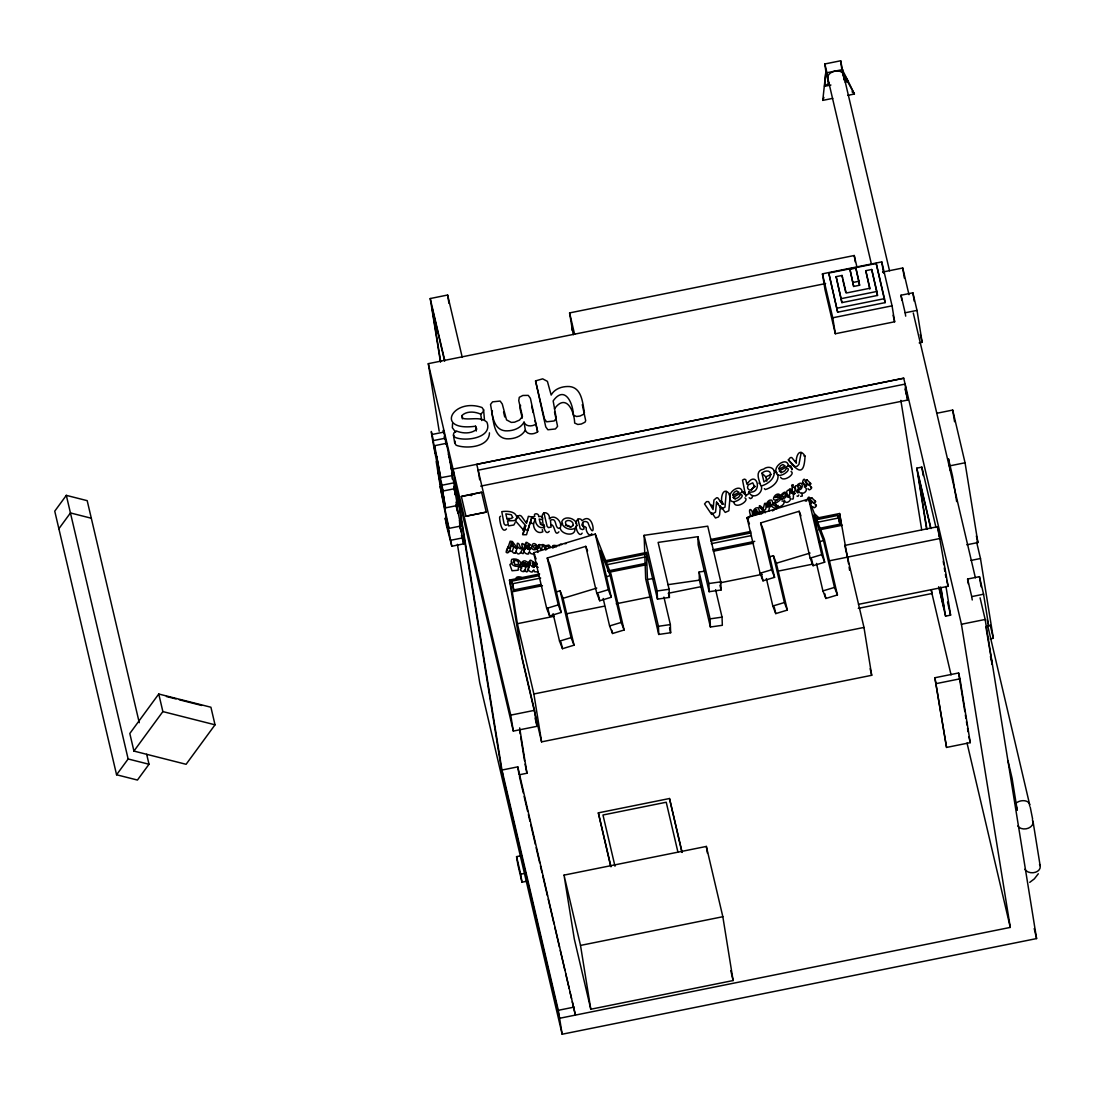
<?xml version="1.0" encoding="UTF-8"?>
<svg xmlns="http://www.w3.org/2000/svg" width="1095" height="1095" viewBox="0 0 1095 1095"><rect width="100%" height="100%" fill="white"/><g stroke="black" fill="none" stroke-linecap="round" stroke-linejoin="round"><path stroke-width="1.5" d="M726.341 491.477L724.986 507.19L721.372 508.805L716.541 502.153L715.555 512.131L711.613 514.404L704.537 503.946L706.549 501.633L708.533 501.606L713.064 509.613L713.954 500.032L716.472 497.869A2.286 1.56 -46.9 0 1 718.128 498.266L722.289 504.316C720.004 498.389 723.124 484.551 730.201 495.091L728.846 510.804L725.232 512.405L721.277 507.012M742.342 491.997C740.85 483.018 727.532 491.847 729.968 498.512C731.2 507.286 747.324 495.337 740.535 494.502L738.605 497.253L736.168 498.595L733.239 497.417L742.342 491.997L746.201 495.597L745.599 496.172M746.201 495.597L746.215 494.666M788.482 465.649C786.976 456.67 773.672 465.512 776.109 472.164C777.34 480.938 793.464 468.988 786.675 468.154L784.745 470.905L782.309 472.246L779.38 471.069L788.482 465.649L792.342 469.249L791.74 469.823M792.342 469.249L790.932 465.977L788.332 465.293M517.908 578.831L518.66 578.119L521.398 578.721M720.4 505.767L719.566 514.978L718.457 516.963L715.473 518.003L711.723 512.569M832.761 98.372L822.769 100.384L825.876 71.668L824.85 63.962L840.673 60.772L844.437 80.195L848.31 81.509L854.401 94.019L847.749 95.361M755.167 512.72C756.796 515.43 758.862 507.806 755.167 512.72L757.097 514.527M768.663 505.014C770.291 507.724 772.345 500.1 768.663 505.014L770.593 506.821M824.59 86.3L825.876 71.668L828.628 83.384L824.59 86.3L830.913 85.027M483.579 409.776L483.182 411.829L480.691 414.17C474.929 411.501 466.566 410.803 461.803 415.635L463.007 418.482C470.836 420.151 480.404 416.168 486.919 422.177C493.12 438.014 464.923 441.915 454.877 437.261L453.439 435.098L453.754 433.127L456.204 430.924C462.528 433.606 471.466 434.058 476.749 429.144L475.545 426.215C434.113 431.923 452.468 397.17 482.005 407.518L483.579 409.776L484.469 419.809M779.01 494.529C771.756 500.319 776.547 495.104 780.174 498.827A2.601 1.779 -46.9 0 1 779.626 500.456C773.193 505.739 772.892 502.537 778.148 499.224C768.156 503.563 776.916 488.657 780.94 496.322M781.912 500.976L783.582 501.195L784.034 502.441A2.601 1.779 -46.9 0 1 783.486 504.056C782.747 505.685 777.217 508.682 778.011 505.397M515.088 522.671L513.856 525.011L508.518 525.887M489.451 432.853C489.314 447.253 466.443 449.114 456.163 445.241L454.726 443.078L455.041 441.107M765.679 503.262C768.444 520.878 752.224 498.006 763.297 508.586L764.625 503.344L768.58 505.958M768.704 511.283L769.265 508.34M801.184 452.536L798.967 464.335L797.174 466.278L794.997 466.621L788.373 459.859L790.097 457.833A2.163 1.478 -46.9 0 1 791.931 457.751L796.421 463.212C795.435 457.423 799.199 446.555 805.044 456.15C804.141 475.093 798.679 472.917 788.373 459.859M459.489 522.602L463.678 543.845L451.811 546.241L445.843 516.785L448.936 528.379L460.858 526.024L456.013 502.085M452.55 423.519L452.344 427.734L455.712 432.251M470.686 494.817C471.233 496.87 472.356 494.324 470.877 494.776M530.213 521.877L526.531 534.716L522.917 534.757L525.709 525.709L517.511 516.238L519.482 515.444A2.176 1.478 20.3 0 1 521.535 516.375L526.517 523.355L528.365 516.334L532.019 517.004L527.913 530.281L524.368 529.583L525.709 525.709M506.342 552.428L510.147 541.204L512.351 541.477L517.21 548.047L515.786 548.417L513.979 546.542L510.64 546.35C510.311 555.466 502.564 554.672 508.723 546.008M510.64 546.35L510.01 547.965L508.148 547.555M525.97 522.329L527.119 520.946M806.344 485.564L806.385 486.399M533.799 569.893L534.579 571.782L538.234 571.877M523.916 530.582L515.704 521.111L517.511 516.238M515.403 552.92L513.623 553.126L512.186 551.415L513.979 546.542M523.054 530.322L524.847 525.449M515.334 553.112L517.21 548.047M522.575 534.442L524.368 529.583M512.966 562.816L513.87 560.38L516.949 560.859A2.45 1.67 20.3 0 1 518.168 561.831L518.592 563.638A2.464 1.684 20.3 0 1 517.798 564.514L514.883 564.664L513.87 560.38M530.664 520.659L532.019 517.004M515.841 551.346C519.591 559.121 522.301 547.035 523.793 548.841C528.693 547.692 519.139 538.822 522.507 546.952C519.016 549.799 520.33 542.682 517.374 543.243C515.718 545.994 520.057 550.881 522.794 547.965M524.012 548.595L525.997 542.395A2.026 1.382 20.3 0 1 526.955 542.436L529.953 544.571L528.023 545.023L527.133 547.459M542.312 529.597L542.805 531.828C537.44 534.606 533.128 528.748 533.539 523.684L535.332 518.811L533.32 518.428L532.663 516.936L534.771 516.429C532.594 512.515 539.506 513.131 538.699 516.648C543.202 514.951 544.776 521.138 539.205 519.03L540.519 524.245L542.176 525.189L544.105 524.724L544.612 526.955C539.246 529.734 534.921 523.875 535.332 518.811M528.488 552.674C530.418 555.849 522.096 553.29 524.286 549.786C528.721 547.295 523.232 544.242 525.819 543.722M524.902 548.773L523.095 553.646L520.987 552.838M521.521 567.607C517.921 567.73 522.288 557.93 526.586 561.625A2.395 1.629 20.3 0 1 527.886 562.625L529.049 566.704C526.681 579.501 522.069 564.349 529.049 566.704M529.925 544.475L528.118 549.348L529.953 544.571M521.329 567.894L523.629 562.501L526.353 563.528L522.452 563.993L522.383 565.663L524.765 566.676L526.955 565.896M529.391 550.237C534.387 545.666 524.833 552.592 526.093 544.913M542.134 517.716C541.587 509.298 550.593 512.871 549.32 518.879C554.672 513.076 563.391 522.945 560.024 528.283C553.878 529.487 557.629 516.635 550.429 520.248L551.127 527.065L548.431 527.639L547.076 526.216L543.941 512.843M525.627 566.745C526.846 557.766 521.152 570.413 526.531 564.308M527.941 564.637L530.062 560.284A2.026 1.382 20.3 0 1 531.007 560.325L533.977 562.378L532.088 562.926C537.837 570.44 530.829 567.333 528.83 562.118M528.515 565.266L529.87 561.612M530.158 562.816L528.351 567.689C526.394 570.892 533.867 573.931 532.745 570.632M538.001 552.441L537.289 549.457L539.096 544.585L541.56 544.995A2.491 1.697 20.3 0 1 543.134 544.571L545.611 545.775L548.841 545.023L550.689 547.062M532.649 566.129L533.977 562.378M533.922 567.046L535.77 562.187M535.66 566.197L537.043 563.254M576.052 523.93C575.395 519.81 580.035 516.676 582.088 520.714C594.736 509.818 596.145 545.803 588.111 522.999A2.464 1.67 20.3 0 0 586.523 521.74A3.531 2.409 20.3 0 0 582.677 522.753L581.787 525.189M822.769 100.384L823.919 97.428M751.964 516.142C754.373 510.202 747.187 505.548 750.335 514.691C751.362 517.168 744.545 517.483 748.652 518.619M765.35 512.775L763.133 510.516L763.557 509.873M790.029 496.528L788.852 497.239M492.449 410.94L491.806 412.445C493.667 421.726 494.091 437.452 506.41 438.794C513.582 439.232 521.631 436.727 525.34 430.13L524.053 422.15C520.344 428.747 512.296 431.252 505.137 430.814C492.805 429.473 492.394 413.746 490.519 404.466L492.558 401.851L500.141 401.057L502.276 404.014L506.533 419.891L511.269 422.41L514.554 422.191L519.509 420.097L522.452 416.47L518.756 400.688L519.29 397.293L522.849 395.473L528.269 395.377L530.404 398.334L537.659 431.772C534.155 434.551 527.174 435.126 525.34 430.13M520.563 405.273L520.043 408.668L522.26 418.139M795.203 493.174C791.521 493.489 795.175 500.305 791.767 499.033M759.766 514.28L757.836 512.474L755.92 514.623L753.784 514.801C752.114 512.241 760.573 507.957 754.784 510.462C751.512 513.87 754.496 507.012 757.37 507.779A2.436 1.656 -46.9 0 1 758.548 508.189L759.697 512.214L761.627 514.02M771.318 504.768L769.415 506.917L767.28 507.094C765.61 504.535 774.055 500.251 768.279 502.756C765.008 506.164 767.978 499.306 770.866 500.073A2.436 1.656 -46.9 0 1 772.03 500.483L773.179 504.508C784.882 513.226 766.226 505.917 773.179 504.508M775.178 508.381L774.466 509.572M554.44 408.873C565.8 393.05 574.245 410.283 574.67 423.053L577.818 424.477L581.336 424.011L585.017 422.177L585.702 420.685L582.28 404.644M782.802 498.649L780.598 499.471M789.604 490.793C791.028 502.14 783.048 490.368 788.879 490.095A1.766 1.204 -46.9 0 1 790.029 488.767L791.343 489.561L789.604 490.793L793.464 494.392M810.971 487.521C813.229 486.235 809.889 491.463 808.343 489.355L808.028 488.603M812.791 506.506L813.092 507.259C815.009 509.531 818.116 503.276 815.323 505.767M1038.32 873.755L1034.323 878.888L1029.738 882.351M558.956 545.885L560.202 544.283A2.026 1.382 20.3 0 1 561.16 544.338L561.68 544.721M139.27 722.7L87.189 500.661L66.316 495.364L54.75 511.16L116.576 774.767L137.436 780.051L149.016 764.255L146.675 754.277M58.87 528.734L70.45 512.939L91.309 518.236M158.748 694.011L129.812 733.499L133.932 751.074L186.095 764.296L215.031 724.808L210.911 707.233L158.748 694.011L162.868 711.586L133.932 751.074M116.576 774.767L128.142 758.972L66.316 495.364M759.697 512.214L757.836 512.474M520.166 566.539L520.057 567.511M524.792 570.002L524.026 570.55M560.421 525.217L562.584 523.41M807.234 499.867L808.178 497.582A2.053 1.396 -46.9 0 1 809.027 497.103L809.794 498.239L811.71 497.76L810.054 499.457C810.067 503.549 815.624 500.921 809.739 504.015M433.36 440.628C425.845 404.452 441.217 489.027 436.645 456.259L440.587 477.748L452.618 475.531L446.527 443.297L434.66 445.692L435.454 453.344L434.825 450.729L433.223 440.587L445.213 438.233L443.338 430.116L443.694 433.264M446.527 443.297L446.774 446.514M525.162 570.769C523.588 573.342 517.771 569.605 521.658 568.497M530.295 547.801L528.871 547.883L528.023 545.023M535.551 380.896L542.668 378.843L547.404 381.361L551.168 395.062C554.686 388.492 562.679 386.097 569.701 386.562C581.951 387.917 582.691 403.371 584.415 412.719L583.745 414.197L580.049 416.032L576.531 416.497L573.383 415.073C572.959 402.317 564.514 385.07 553.153 400.893L556.287 418.386L554.152 420.973L546.583 421.808L544.461 418.879L535.551 380.896L545.748 426.858L547.87 429.787L555.439 428.953L557.574 426.366L554.535 411.912M536.372 423.806C532.882 426.571 525.887 427.146 524.053 422.15M814.612 515.608L815.337 514.486L814.31 514.294M773.919 510.078L772.399 510.9M785.334 493.886C787.469 488.315 775.52 497.787 782.788 498.896C787.688 497.39 787.332 493.311 783.021 497.253L782.555 496.938C781.105 492.955 787.483 492.517 788.236 496.582M470.973 494.543L470.754 495.31M761.928 473.232C764.625 470.179 771.551 469.728 770.456 475.381A5.01 3.408 -46.9 0 1 769.114 478.269L763.968 481.937L761.928 473.232L765.788 476.845L766.815 481.198M765.788 476.845L771.25 474.45M805.304 481.554L806.96 479.856L805.044 480.335L804.264 479.199A2.053 1.396 -46.9 0 0 803.429 479.678C801.677 482.936 803.388 482.525 804.483 485.742C810.259 484.469 806.112 484.839 805.304 481.554L811.244 487.056M809.164 485.167L810.752 484.086L809.971 483.333M813.913 503.07L815.515 501.989L815.296 501.058M500.593 516.21L499.676 517.059C499.334 519.824 501.756 534.565 506.479 528.926M552.592 548.006L553.605 547.637M564.787 543.709L566.047 543.626M540.56 524.012L541.19 522.808M755.454 486.372L752.361 488.411A3.901 2.655 -46.9 0 0 751.471 490.396M587.55 550.881L585.77 546.35L547.254 558.026L550.21 565.581L561.201 612.447L549.649 615.951L546.692 608.396L533.635 552.742L595.269 534.059L611.078 574.341L624.123 629.995L612.57 633.499L609.6 625.943L603.167 598.472M555.767 592.08L560.092 590.766L563.063 598.322L574.054 645.188L562.488 648.692L559.531 641.136L553.084 613.665M605.836 576.887L610.175 575.573L621.166 622.439L624.123 629.995M563.063 598.322L596.761 588.097M546.692 608.396L558.245 604.892L561.201 612.447M596.761 593.203L608.314 589.699L611.284 597.254L599.731 600.758L596.761 593.203L585.77 546.35M559.531 641.136L571.084 637.632L574.054 645.188M609.6 625.943L621.166 622.439M800.938 515.813L799.172 511.269L760.642 522.917L763.585 530.473L774.576 577.339L763.01 580.829L760.067 573.26L747.023 517.62L808.671 498.991L824.371 539.315L837.429 594.968L825.863 598.459L822.92 590.903L816.487 563.432M769.06 556.985L773.398 555.671L776.341 563.241L787.332 610.093L775.766 613.597L772.824 606.028L766.39 578.557M819.156 541.861L823.495 540.547L834.486 587.413L837.429 594.968M776.341 563.241L810.054 553.057M760.067 573.26L771.633 569.77L774.576 577.339M810.163 558.135L821.729 554.645L824.672 562.2L813.106 565.691L810.163 558.135L799.172 511.269M772.824 606.028L784.39 602.537L787.332 610.093M822.92 590.903L834.486 587.413M536.879 564.377L535.496 565.773L538.192 567.429M828.628 83.384L826.917 72.749L842.726 69.56M845.148 82.152L848.31 81.509L841.699 68.479L840.673 60.772M440.45 361.98L430.225 298.538L447.622 295.02L462.241 357.353M572.233 328.965L572.452 330.457L569.592 312.91L854.237 255.518L856.947 267.057M822.454 273.846L881.762 261.897L892.069 305.833L894.642 321.779L835.334 333.742L825.028 289.805L822.454 273.846L832.761 317.783L835.334 333.742M828.778 273.066L876.219 263.498L884.459 298.648L885.102 302.631L837.661 312.198L828.778 273.066L837.661 312.198M849.925 269.274L855.852 268.083L858.945 281.264L859.589 285.248L853.662 286.452L849.925 269.274L853.662 286.452M836.128 276.665L842.055 275.461L846.175 293.036L869.895 288.259L865.775 270.684L871.702 269.493L876.862 291.462L877.506 295.445L841.918 302.617L836.128 276.665L841.918 302.617M439.191 431.197L428.309 363.663L825.616 283.55M882.611 272.066L902.732 268.001L908.973 294.664M853.019 282.455L858.945 281.264M841.275 298.634L876.862 291.462M901.828 300.249L901.021 295.212L912.874 292.817L917.008 310.391L922.141 342.297L919.184 342.899M837.018 308.201L884.459 298.648M832.761 317.783L892.069 305.833M905.688 316.14L905.141 312.773L917.008 310.391M432.101 434.469L443.954 432.073M903.731 378.227L453.043 469.098L501.893 772.249L559.6 1018.282L1010.288 927.41L961.437 624.259L903.731 378.227L476.777 464.348L534.47 710.34L537.043 726.3L513.322 731.077L455.616 485.058M445.583 507.861L438.287 472.26L441.162 489.013L439.547 482.046L436.193 461.419L442.024 485.236L453.877 482.84L454.836 488.644L442.969 491.039L442.312 488.849L445.583 507.861L457.436 505.466L454.165 486.454L454.836 488.644M480.705 486.125L907.687 400.045L905.113 384.085L478.145 470.179L479.678 479.747M461.351 496.35L481.608 492.271L486.248 512.118L465.977 516.21L461.392 496.624L481.608 492.271M936.868 413.253L952.691 410.064L965.051 462.774L977.903 542.559L966.83 544.79M450.907 540.246L462.761 537.864M926.603 528.94L916.816 468.154L921.839 467.141L936.006 527.557M949.242 465.964L965.051 462.774M858.535 604.33L948.119 586.277L937.662 526.695L844.751 545.419L863.982 627.435L871.702 675.3L541.587 741.862L522.356 659.847L509.503 580.076L539.657 573.985M605.015 560.818L645.229 552.701M710.587 539.534L750.8 531.417M814.475 518.578L839.605 513.514L848.57 563.733M513.966 591.122L511.817 581.144L538.576 575.737M605.48 562.255L645.626 554.152M710.86 540.998L751.006 532.909M816.24 519.755L837.976 515.375L840.043 524.163L819.963 528.214M512.255 583.799L540.684 578.064M607.588 564.568L646.064 556.821M711.285 543.667L751.43 535.564M816.665 522.424L838.4 518.031L837.976 515.375M540.643 584.525L513.883 589.918L511.817 581.144M607.547 571.042L646.023 563.282M712.927 549.786L754.742 541.354M541.587 741.862L533.881 693.984L517.387 623.698L512.255 591.793L542.408 585.702M609.436 572.192L646.31 564.76M713.338 551.237L753.552 543.134M818.896 529.953L842.356 525.23M517.387 623.698L554.248 616.266M565.978 613.898L604.522 606.124M616.252 603.769L651.443 596.665M668.196 593.285L701.717 586.537M720.154 582.814L762.038 574.369M778.791 570.988L812.312 564.226M829.066 560.859L940.4 538.411M970.991 560.421L980.477 558.505L976.617 542.039M968.404 584.073L967.597 579.036L979.45 576.654L983.57 594.215L988.717 626.135L985.746 626.737M858.302 608.368L931.968 593.517L931.434 590.15M972.25 599.978L971.717 596.611L983.57 594.215M533.881 693.984L863.982 627.435M938.689 586.756L945.574 616.157L950.597 615.144L945.97 586.441M513.322 731.077L510.749 715.131L534.47 710.34M961.437 624.259L985.158 619.469L980.08 597.815M990.167 638.919L993.329 638.289L980.477 558.505M934.884 677.75L958.604 672.973L959.973 678.832L970.266 742.643L946.545 747.433L934.884 677.75L946.545 747.433M572.302 1001.829L575.409 1015.092L517.771 766.856L501.962 770.045L558.313 1010.302L562.159 1034.227L1036.582 938.579L985.158 619.469M936.252 683.608L959.973 678.832M519.66 727.888L526.969 773.234L519.057 774.836L517.771 766.856M610.654 866.2L598.335 812.86L669.497 798.515L682.144 852.457M526.887 881.201L521.973 882.187L517.853 864.612L516.566 856.632L521.466 855.647M521.973 882.187L520.686 874.207L525.6 873.221M564.021 875.124L706.343 846.435L722.837 916.72L733.116 980.545L590.794 1009.234L574.3 938.949L564.021 875.124L580.514 945.423L590.794 1009.234M580.514 945.423L722.837 916.72M558.313 1010.302L574.122 1007.113M760.696 511.488L761.23 511.379A2.436 1.656 -46.9 0 1 762.407 511.789L762.804 512.652M805.085 500.935L806.618 501.045M658.725 634.443L645.667 578.79L644.134 535.332L707.74 526.175L720.784 581.828L721.071 589.986L709.149 591.697L698.158 544.831L697.871 536.687L658.122 542.408L669.113 589.261L669.401 597.418L657.465 599.129L646.474 552.263L647.446 579.433L658.437 626.299L658.725 634.443L670.646 632.732L670.359 624.574L663.912 597.103M647.446 579.433L653.4 578.571M715.596 589.671L722.043 617.142L722.33 625.3L710.395 627.011L699.404 580.145L699.116 572.001L705.084 571.138M667.936 584.675L699.404 580.145M657.465 599.129L657.178 590.985L669.113 589.261M709.149 591.697L708.862 583.539L720.784 581.828M658.437 626.299L670.359 624.574M710.395 627.011L710.107 618.867L722.043 617.142M471.137 494.653L471.836 495.049M818.554 517.716L819.211 518.4M565.335 525.436L568.401 525.614L570.837 527.407M791.042 471.534C795.969 473.629 783.472 482.69 780.543 477.242M744.901 497.883C750.184 500.401 735.101 510.202 733.828 502.126M510.763 563.829L509.887 564.65L512.022 570.755L518.127 570.221L518.482 566.704M442.9 491.039L442.024 485.236M711.107 504.959L712.9 505.849M534.702 554.481L530.842 553.591L529.35 551.51M523.136 563.022L521.85 562.638M536.564 563.761L535.277 563.391M803.922 455.958L805.044 456.15M729.024 494.83L730.201 495.091M533.539 523.684L531.513 523.3L530.856 521.809M508.833 551.223L512.186 551.415M804.305 486.823C810.711 489.903 800.472 498.198 798.022 489.506C799.87 499.717 791.562 483.579 797.133 485.906A2.532 1.725 -46.9 0 1 798.269 484.141C803.839 479.966 803.306 491.491 798.022 489.506M506.766 518.893L509.558 519.619M545.803 550.101C540.136 536.974 543.161 559.641 539.096 544.585M550.717 524.573C555.425 524.505 554.33 537.33 558.902 531.841M166.454 696.516L176.09 698.952M179.293 699.773L201.767 705.467M162.868 711.586L215.031 724.808M128.142 758.972L149.016 764.255M815.46 517.333L816.665 518.524M445.213 438.233L445.911 444.351M774.37 470.932L777.163 472.903M521.767 577.503C519.988 576.435 514.896 576.203 516.169 579.406M743.614 491.764L744.792 492.326M748.788 491.942C763.53 494.502 756.837 468.386 747.023 484.291L745.75 479.624L744.299 479.117L742.519 480.13L745.325 494.146L746.585 495.022A4.421 3.011 -46.9 0 0 748.213 494.119L748.788 491.942C752.593 500.579 763.352 493.297 761.395 486.276M460.858 526.024L460.557 525.189M758.862 483.087L759.985 483.716M556.246 546.966C551.428 547.459 550.977 544.379 556.739 545.638A2.395 1.629 20.3 0 1 557.259 545.912M806.96 479.856L810.834 483.552M802.402 482.484L806.276 486.18M811.71 497.76L815.597 501.455M810.054 499.457L815.994 504.959M779.38 471.069L781.31 472.876M790.987 490.163L794.847 493.777M815.337 514.486L819.197 518.099M789.714 491.559L791.644 493.366M787.579 497.048C795.148 497.855 785.375 506.396 784.444 500.087M778.477 495.789L782.336 499.402M773.837 502.783L777.696 506.396M759.273 506.917L763.133 510.516M753.237 511.625L755.167 513.432M733.239 497.417L735.169 499.224M716.541 502.153L718.471 503.96M852.033 91.761L854.401 94.019L844.806 76.445M452.618 475.531L452.002 473.615M796.339 461.898L795.791 461.351A2.163 1.478 -46.9 0 0 794.628 461.159M723.658 504.302L721.988 501.88A2.286 1.56 -46.9 0 0 720.332 501.469M842.438 71.955L848.31 81.509M764.392 488.63L765.295 489.547C771.496 487.809 779.27 482.238 777.902 474.792M749.185 497.746L750.445 498.622A4.421 3.011 -46.9 0 0 752.073 497.719L752.648 495.542M796.996 496.049L797.968 496.322L798.775 495.036M800.623 496.35L802.334 496.008L801.882 493.106M610.175 575.573L600.293 550.402L611.284 597.254M548.746 547.199C547.664 544.557 544.201 547.117 546.72 549.444M533.635 552.742L536.071 558.943M823.495 540.547L813.681 515.348L824.672 562.2M747.023 517.62L749.432 523.821M457.094 504.562L457.436 505.466M560.147 528.036C561.27 534.647 575.422 537.152 574.971 528.899M776.136 504.453L777.039 508.121M434.66 445.692L440.765 477.913M463.678 543.845L461.46 535.482M451.811 546.241L446.418 525.395L445.186 518.127L449.333 534.305L440.122 486.303L449.005 528.42M459.339 520.563L460.146 523.656M455.876 505.082L457.97 513.049L456.232 504.973M571.946 327.542L572.096 328.774M455.014 493.571L455.465 495.132L453.987 486.358M459.558 525.395L461.187 531.91L459.845 525.737M976.357 535.961L977.903 542.559M990.236 625.108L993.329 638.289M920.265 334.317L922.141 342.297M987.211 619.743L988.717 626.135M987.717 625.765L1029.656 804.579M913.271 312.978L975.399 577.832M986.034 627.846L992.303 664.542L990.428 656.548M901.021 295.212L905.141 312.773M967.597 579.036L971.717 596.611M1007.975 760.751L1012.095 778.326L1017.241 810.232L1015.749 803.839M843.588 74.871L889.537 270.807M842.726 72.872L844.437 80.195M893.109 315.278L894.642 321.779M1034.227 928.587L1036.582 938.579M885.102 302.631L876.219 263.498M905.141 389.218L907.687 400.045M945.368 574.56L946.053 577.489M946.751 580.418L948.119 586.277M824.85 63.962L826.917 72.749M827.765 78.06L871.387 264.032M877.506 295.445L871.702 269.493M916.816 468.154L930.983 528.57M930.64 528.146L918.226 475.244L926.931 529.282M947.531 602.072L950.597 615.144M869.8 289.053L865.775 270.684M939.113 587.563L944.164 609.053L940.619 587.112M968.883 736.784L970.266 742.643M931.215 590.314L951.062 674.917M967.036 743.012L1010.288 927.41M859.589 285.248L855.852 268.083M842.698 279.458L845.696 292.242M838.4 518.031L840.125 525.354M870.155 668.73L871.702 675.3M808.671 498.991L821.729 554.645M824.727 593.613L825.863 598.459M811.6 559.23L813.106 565.691M773.398 555.671L784.39 602.537M760.642 522.917L771.633 569.77M774.233 607.041L775.766 613.597M761.121 572.74L763.01 580.829M719.935 585.127L721.071 589.986M697.871 536.687L708.862 583.539M699.116 572.001L710.107 618.867M668.634 594.188L669.401 597.418M669.51 627.887L670.646 632.732M644.134 535.332L657.178 590.985M730.817 970.731L733.116 980.545M569.592 312.91L574.615 334.331M681.815 851.855L669.497 798.515M677.86 851.814L666.225 802.238L602.975 814.995L614.993 866.213M595.269 534.059L608.314 589.699M611.804 630.268L612.57 633.499M582.677 522.753L584.018 528.899L582.554 529.624L580.24 528.734L577.859 519.057M598.212 594.298L599.731 600.758M576.408 525.422C574.984 528.132 579.433 538.124 582.17 533.142M531.691 406.313L533.183 412.678M535.044 420.644L537.659 431.772M560.092 590.766L571.084 637.632M542.477 519.208C542.518 521.685 544.653 537.029 549.279 531.308M547.254 558.026L558.245 604.892M560.955 642.135L562.488 648.692M598.335 812.86L610.983 866.816M503.563 411.994L504.727 416.962M547.76 607.876L549.649 615.951M509.503 580.076L512.255 591.793M535.085 717.991L537.043 726.3M430.225 298.538L444.844 360.857M444.529 360.803L431.772 306.422L440.683 361.665M526.969 773.234L525.066 764.105M428.309 363.663L510.749 715.131M451.605 473.163L453.877 482.84M519.441 776.492L523.328 793.054M524.108 796.366L527.612 811.285M528.379 814.598L529.939 821.223M530.719 824.535L535.373 844.423M536.153 847.735L539.657 862.655M540.437 865.967L541.984 872.592M542.764 875.904L547.432 895.792M548.198 899.104L554.029 923.961M554.809 927.273L559.477 947.148M560.257 950.474L564.91 970.348M565.691 973.66L569.195 988.58M569.961 991.892L571.522 998.517M562.159 1034.227L479.733 682.774L457.423 544.324M516.566 856.632L520.686 874.207M1030.231 807.07L1032.612 819.033M449.155 456.56L448.512 453.864L448.895 457.162M572.425 330.115L573.383 334.7M453.795 487.617L454.425 490.847M449.539 458.463L450.305 462.815M451.003 468.852L450.675 465.265M444.214 436.631L444.666 439.314M1033.009 821.346L1040.168 865.803M952.691 410.064L954.566 421.698M979.45 576.654L981.079 586.728M956.66 501.592L952.609 476.393L948.489 458.819L950.378 470.576M912.874 292.817L914.229 301.207M902.732 268.001L904.361 278.144M937.662 526.695L939.25 536.591M943.247 561.352L943.78 564.65M944.301 567.949L944.834 571.248M958.604 672.973L964.832 711.599M965.366 714.953L965.913 718.32M966.447 721.673L966.995 725.027M967.528 728.394L968.076 731.747M921.839 467.141L923.194 475.572M940.947 587.454L945.574 616.157M905.278 387.808L906.318 394.214M881.762 261.897L883.555 273.066M900.856 400.373L921.689 529.693M854.237 255.518L855.291 262.02M842.055 275.461L842.479 278.13M849.09 567.046L849.624 570.344M839.605 513.514L840.946 521.822M706.343 846.435L707.425 853.142M480.691 414.17L481.718 420.562M475.545 426.215L476.311 431.006M486.248 512.118L465.977 516.21M519.66 730.516L520.193 733.883M520.741 737.236L524.532 760.751M447.622 295.02L448.964 303.37M461.803 415.635L462.323 418.824M453.439 435.098L454.726 443.078M456.971 490.82L503.248 778.025M452.084 477.612L452.331 479.131M591.793 533.676C589.671 538.138 585.291 530.692 586.304 527.872A2.464 1.67 20.3 0 0 583.608 526.408A3.531 2.409 20.3 0 0 582.649 526.449M828.258 79.387A8.076 5.379 -13.2 0 1 834.814 71.148A8.076 5.379 -13.2 0 1 843.533 76.308M1015.558 803.566A8.076 5.338 -13.2 0 1 1024.975 800.801A8.076 5.338 -13.2 0 1 1029.601 806.002M1039.525 864.338A8.089 5.954 0.2 0 1 1035.555 872.236A8.089 5.954 0.2 0 1 1024.811 869.293M1032.38 819.895A8.076 5.968 -9.2 0 1 1028.465 828.148A8.076 5.968 -9.2 0 1 1017.816 825.986M733.007 494.475L732.897 495.693L738.92 492.244L736.634 490.847L734.348 492.161L733.007 494.475M779.147 468.126L779.038 469.344L785.06 465.895L782.774 464.499L780.489 465.813L779.147 468.126M516.895 517.798L514.718 520.604L507.532 520.864L508.299 524.669L505.397 525.244L504.07 523.821L501.784 511.652C506.752 510.9 516.169 510.954 516.895 517.798M774.261 473.396C773.618 479.856 767.102 484.305 761.436 485.947L760.847 485.619C758.958 479.911 754.537 470.782 763.667 469.098C767.663 465.676 775.068 467.195 774.261 473.396M511.406 542.682L510.763 545.173L513.268 545.31L511.406 542.682M792.274 487.781C792.041 501.537 798.789 484.099 792.274 487.781M520.755 563.843C518.551 568.729 509.052 565.964 511.68 559.422C514.677 558.039 520.782 559.613 520.755 563.843M538.617 547.828C527.653 555.89 531.267 535.085 538.617 547.828M576.887 525.559C574.437 532.567 561.543 528.748 561.831 521.658C564.295 514.65 577.174 518.469 576.887 525.559M754.236 486.043L751.745 489.602L749.432 490.136L748.104 488.876A3.901 2.655 -46.9 0 1 748.501 484.798L752.744 482.84L754.236 486.043M800.732 486.591C796.681 493.161 797.666 480.979 800.732 486.591M791.671 485.427C791.918 489.054 795.216 482.471 791.671 485.427M536.783 547.582L534.428 548.28L532.895 546.118L535.263 545.419L536.783 547.582M573.219 525.053L572.644 526.024C569.906 528.023 565.034 525.668 565.458 522.123L566.047 521.165C568.784 519.181 573.657 521.494 573.219 525.053M512.665 517.483L511.16 518.551L506.903 518.455L505.835 513.87L511.365 514.746L512.665 517.483M443.612 497.527L440.217 480.007L443.612 497.527"/></g></svg>
